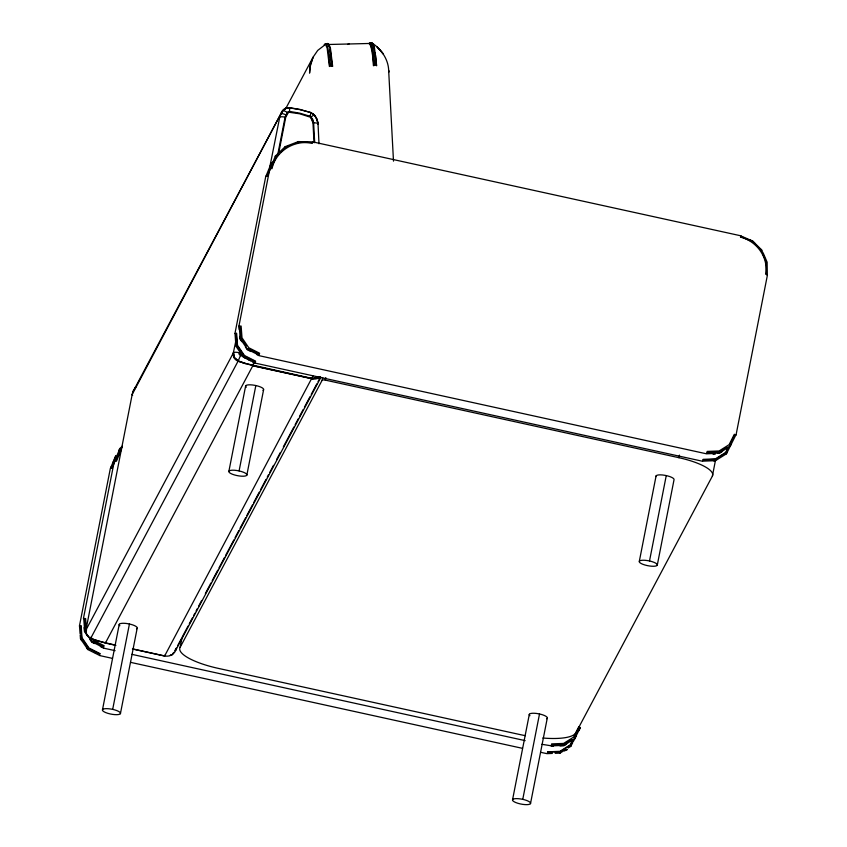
<?xml version="1.0" encoding="UTF-8"?>
<svg xmlns="http://www.w3.org/2000/svg" width="847" height="847" viewBox="0 0 847 847"><rect width="100%" height="100%" fill="white"/><g stroke="black" fill="none" stroke-linecap="round" stroke-linejoin="round"><path stroke-width="1.27" d="M105.272 642.291L105.282 643.085L115.69 645.319M164.562 655.292L164.562 656.097L312.945 376.057M79.438 625.986L110.311 468.624L115.711 455.866M83.419 618.564L114.281 461.255M86.045 630.433A5.05 1.366 11.1 0 1 85.918 630.073L132.185 394.458M102.498 709.701L119.247 624.324M112.683 709.373L129.432 623.995M120.422 713.64A9.211 2.488 11.1 0 0 108.035 708.695A9.211 2.488 11.1 0 0 105.917 712.666A9.211 2.488 11.1 0 0 120.422 713.64L137.172 628.252M234.947 333.517L265.82 176.165M235.593 342.209L233.338 352.818A7.591 7.284 28 0 0 238.049 361.214L252.861 365.671L312.151 378.673L314.586 378.228M269.642 167.801L279.764 117.077A5.103 1.376 11.1 0 1 285.09 117.161L287.249 112.407L289.483 111.402L299.891 113.191L310.637 116.452L312.903 119.671L313.623 122.836L314.682 142.624M238.928 326.106L269.791 168.786M525.426 735.662A51.074 13.817 11.1 0 1 519.476 734.455L218.304 668.378A45.399 12.282 11.1 0 1 180.104 647.383L182.116 637.145M277.985 153.392L285.09 117.161M278.875 152.238L285.725 117.309L288.499 112.175L299.753 113.805L310.648 117.288L312.977 122.847L314.036 142.635M228.902 471.239L245.651 385.861M239.087 470.921L255.836 385.533M246.826 475.178A9.211 2.488 11.1 0 0 234.439 470.244A9.211 2.488 11.1 0 0 232.332 474.214A9.211 2.488 11.1 0 0 246.826 475.178L263.586 389.8M180.104 647.383L322.167 380.218L322.665 377.656M322.167 380.218A2.837 0.773 11.1 0 1 325.301 380.112L325.799 377.561M512.573 799.674L529.333 714.296M522.758 799.346L539.507 713.968M530.508 803.602A9.211 2.488 11.1 0 0 518.11 798.668A9.211 2.488 11.1 0 0 516.003 802.638A9.211 2.488 11.1 0 0 530.508 803.602L547.257 718.224M639.326 561.286L656.076 475.908M649.511 560.968L666.261 475.58M657.261 565.224A9.211 2.488 11.1 0 0 644.863 560.291A9.211 2.488 11.1 0 0 642.757 564.261A9.211 2.488 11.1 0 0 657.261 565.224L674.011 479.847A9.211 2.488 11.1 0 0 665.086 475.347A9.211 2.488 11.1 0 0 656.065 476.565M542.8 738.023A51.074 13.817 11.1 0 0 575.971 732.655L712.391 476.078A39.724 10.746 11.1 0 0 678.966 457.708L679.463 455.146M712.391 476.078L715.397 460.726L726.43 453.833L735.863 434.956M736.011 435.157L767.403 275.169M91.063 637.071L90.576 638.522L86.807 634.943M253.92 361.997L252.861 365.671L105.388 643.064L90.629 638.479M132.651 395.327A5.05 1.366 11.1 0 1 132.121 394.586L132.651 392.712M279.542 117.331L282.591 110.692A5.103 1.429 33.3 0 1 287.249 112.407M132.121 394.586L280.897 113.667A5.103 1.44 25.9 0 1 285.852 114.874M310.944 112.831C315.465 114.398 317.286 120.274 318.027 123.789L318.991 143.778M310.044 116.155L311.071 112.619L300.283 109.57M85.918 630.073L233.56 352.564A5.103 1.376 11.1 0 1 238.886 352.659L239.172 354.342L240.484 355.496L238.113 361.087L90.693 638.342L97.977 640.967L115.753 645.202M132.587 392.828L133.339 391.039M316.111 117.712A14.844 14.24 28 0 0 314.173 114.991L312.797 113.487M110.851 467.703L111.296 466.644M112.757 463.161L114.038 460.133M114.461 459.116L115.732 456.088M114.334 461.382L115.668 458.216M118.781 450.816L119.66 448.698L122.392 446.136M111.529 468.465L119.914 448.518M111.973 468.37L114.991 461.181M115.552 461.202L120.729 448.868L122.349 447.322M116.473 461.17L121.534 449.132M265.916 176.303L271.209 163.407L272.469 162.211M267.027 176.007L269.039 171.221M269.441 170.279L275.413 156.049M267.472 175.911L269.992 169.919M271.061 168.733L276.238 156.409L278.663 154.08M271.982 168.712C275.9 150.734 294.64 139.564 312.395 143.217M578.85 726.694L573.599 737.134L563.626 743.422L551.588 743.888M572.244 740.754L570.179 744.873L559.931 751.331L547.575 751.818M571.926 742.152L570.359 745.286L559.962 751.85L553.938 752.083M574.128 737.885L579.56 727.086M570.751 746.355L572.614 742.935M573.175 741.813L574.308 739.579M574.562 739.071L580.354 727.425M576.013 736.329L574.679 738.965L571.99 740.67M578.84 730.696L580.343 727.711M734.36 434.236L729.108 444.664L719.135 450.964L707.097 451.43M728.272 447.258L725.678 452.414L715.44 458.873L703.084 459.349M727.435 449.693L725.858 452.827L715.461 459.381L702.925 459.868M727.912 448.751L728.589 447.385M729.627 445.427L735.069 434.617M726.26 453.897L726.97 452.489M730.442 445.575L730.897 444.686M133.371 391.579A5.05 1.419 25.9 0 1 133.265 391.155L134.133 389.514M280.685 113.911L281.553 112.259M133.265 391.155L282.591 110.692M285.323 109.369L313.072 57.194L317.699 50.428L325.555 44.393L327.164 48.258L329.409 66.511M300.346 109.496L289.293 107.675L285.333 108.405L282.379 110.915A7.432 7.136 28 0 1 289.229 107.813L289.367 107.601A5.103 0.551 -83.5 0 1 289.483 111.402M289.229 107.813L300.219 109.686L311.04 112.64M177.51 645.88L181.226 638.892M182.465 636.563L188.045 626.081M189.283 623.763L192.375 617.939M193.614 615.61L194.852 613.281M196.091 610.952L197.33 608.622M198.569 606.293L201.66 600.47M205.376 593.482L210.945 583.001M212.184 580.671L217.753 570.19M218.992 567.871L224.571 557.39M225.81 555.06L233.857 539.92M235.095 537.591L238.812 530.603M240.05 528.274L245.619 517.792M246.858 515.463L252.427 504.992M253.666 502.663L259.235 492.181M260.474 489.852L266.053 479.37M267.292 477.041L268.531 474.712M269.77 472.382L273.475 465.395M276.577 459.582L280.293 452.594M283.385 446.771L293.909 426.973M295.148 424.643L298.239 418.82M299.478 416.491L303.194 409.503M304.433 407.174L310.002 396.703M311.241 394.374L316.82 383.892M318.059 381.563L320.537 376.904M175.71 650.337L320.59 377.868M281.479 112.397L285.503 108.204L289.367 107.601M134.07 389.641L135.022 388.053A7.432 7.136 28 0 1 136.028 386.857M172.237 654.689L173.656 652.423M174.726 650.74L176.229 648.336A5.05 1.345 8 0 1 175.795 648.59M275.169 156.24L285.344 146.531M281.077 151.761L285.926 147.113L289.102 145.906M271.241 163.619L272.49 162.433M311.135 116.886L314.258 114.758L316.905 119.078M566.675 750.04L567.289 749.606M564.568 750.961L566.971 749.383M727.044 447.057L719.294 451.938L706.832 452.425L706.589 453.42L719.516 452.923L730.22 446.168M722.11 451.599L719.421 453.304L717.388 453.378M571.545 739.516L563.795 744.407L551.333 744.884L551.079 745.879L564.007 745.381L574.721 738.626M566.601 744.068L563.911 745.762L559.994 745.911M559.983 753.152L565.373 749.754M568.221 747.996L570.931 746.292M324.549 44.256L325.756 43.779M325.989 43.684L327.874 47.559L330.182 66.299M324.168 44.69L324.994 44.362M327.08 43.673L327.588 43.472L328.837 46.447M327.408 44.33L328.35 43.97L329.981 47.866L332.257 66.362M327.969 44.51L369.546 43.472L371.177 47.347L372.542 55.161L373.432 65.706M347.535 44.478L349.176 43.832M369.091 43.377L369.8 43.091M370.255 42.922L370.764 42.721L372.013 45.696M368.943 43.652L370.012 43.229L370.626 44.69M371.441 43.07L372.14 42.795L373.792 46.754L376.1 65.494M371.484 43.642L372.532 43.229M371.897 43.917L372.796 43.568C382.124 49.878 389.069 60.762 388.688 72.281L388.657 70.47L393.495 161.142M285.132 146.679L298.377 141.576L312.532 141.936M295.455 143.492L298.642 142.275L312.448 142.635M319.743 377.084L312.247 378.461L245.492 363.479L238.219 360.875L234.375 357.487L233.56 352.564M316.82 377.826L319.711 377.296M252.798 365.798L312.088 378.789L319.647 377.413M170.342 655.038L172.301 654.572M713.047 454.405L715.239 454.172M712.179 453.579L706.43 453.801L259.002 355.655L256.673 354.459M702.555 461.16L715.609 460.662M713.428 460.768L715.493 460.683M553.493 746.165L541.911 744.312M547.416 752.327L552.731 752.125M552.36 753.417L546.993 753.65L540.555 752.305M555.209 753.311L560.1 753.121M298.218 141.703L302.728 141.82M312.522 141.83L740.617 235.752M255.074 363.088L702.512 461.255M325.301 380.112L678.966 457.708M132.513 648.866L164.731 655.949A9.889 9.486 28 0 0 176.282 648.209M132.45 649.003L164.667 656.065M115.107 650.665L103.503 648.124L100.37 646.526M131.867 654.35L525.151 740.627M99.565 655.546L112.46 658.384M130.512 662.343L522.504 748.346M240.717 354.914A1.916 1.842 28 0 1 239.521 352.797L240.717 354.914L242.983 355.729M240.484 355.496L243.915 356.725M245.397 363.691L238.113 361.087L234.227 357.678M740.627 235.858L752.729 241.046L762.046 250.299M740.522 235.985L742.66 236.906M749.002 239.616L751.755 240.802M740.543 236.557L752.327 241.607L759.124 248.362M740.49 237.139C756.858 241.077 768.568 257.424 765.752 274.237M311.008 112.704L314.237 114.864M259.658 353.263L248.796 347.768L242.009 337.805L241.12 326.021M248.15 348.572L259.394 354.258M259.15 355.253L247.483 349.356L240.199 338.652L239.246 326L240.199 326.042L241.12 338.249L246.392 345.989M250.807 351.494L247.26 349.705L245.429 347.016M255.646 361.182L244.497 355.549L237.52 345.311L236.609 333.22M255.487 361.701L244.169 355.984L237.096 345.597L236.165 333.316M235 333.443L235.964 346.222L243.333 357.095L255.116 362.992M243.333 357.095L246.265 358.577M247.779 359.35L250.458 360.695M252.755 361.86L255.063 363.024M104.16 645.721L93.286 640.237L91.931 638.246M92.641 641.041L103.895 646.716M103.652 647.711L91.984 641.825L88.946 637.357M94.504 643.561L91.762 642.174L89.93 639.485M100.147 653.651L88.988 648.008L82.021 637.78L81.111 625.679M99.978 654.159L88.66 648.442L81.587 638.056L80.666 625.774M86.913 648.22L87.834 649.564L94.811 653.037M95.34 653.302L99.618 655.462M238.049 361.203L234.164 357.794L233.412 352.691M752.665 241.194L755.005 243.513M760.458 248.933L762.872 252.48M241.766 341.637L239.934 338.948L239.743 336.386M86.51 633.789L84.689 631.121L83.737 618.469L84.689 618.511L85.611 630.708M87.125 634.689L88.332 636.468M86.267 634.096L84.435 631.407L84.139 627.574M87.823 649.501L80.465 638.691L80.179 634.901M80.507 638.797L81.725 640.597M763.316 253.274L767.138 262.21L767.244 275.254M762.628 253.507L766.344 262.21L766.45 274.629M372.796 43.568L374.406 47.421L376.661 65.685M370.827 45.187L372.341 51.074M328.795 44.192L330.415 48.067L332.67 66.415M316.916 118.951L318.006 123.863M375.2 53.022L375.369 53.996M372.436 46.691L374.745 65.494M372.68 53.033L373.929 65.632M329.599 49.444L331.569 66.257M328.657 54.811L328.943 57.12M86.743 635.059L85.981 629.956A7.591 7.284 28 0 0 90.693 638.342M375.539 54.981L376.449 65.6M329.282 61.111L329.727 66.415M238.981 326.233L239.235 329.61M236.811 342.622L237.075 346.169M85.611 618.479L86.5 630.263M79.502 625.912L80.084 633.63M310.648 117.288A9.169 8.798 28 0 1 312.977 122.847M287.8 112.767A1.758 1.694 28 0 1 289.43 112.026M313.623 122.836A5.103 1.249 -3.1 0 1 318.017 123.715M246.244 387.27A9.211 2.488 11.1 0 1 254.651 385.3A9.211 2.488 11.1 0 1 262.962 390.319M529.915 715.704A9.211 2.488 11.1 0 1 538.332 713.735A9.211 2.488 11.1 0 1 546.643 718.754M119.84 625.732A9.211 2.488 11.1 0 1 128.246 623.763A9.211 2.488 11.1 0 1 136.558 628.781M320.526 376.756A9.889 9.486 28 0 1 312.077 378.8M317.392 120.761A14.844 14.24 28 0 1 317.943 123.99M135.044 388.625A5.05 1.419 33.3 0 1 134.959 388.18M310.055 67.019L309.568 73.117L310.298 64.912L313.072 57.194L310.055 67.019M381.499 51.858L377.084 46.86L383.299 53.922L381.499 51.858"/></g></svg>
